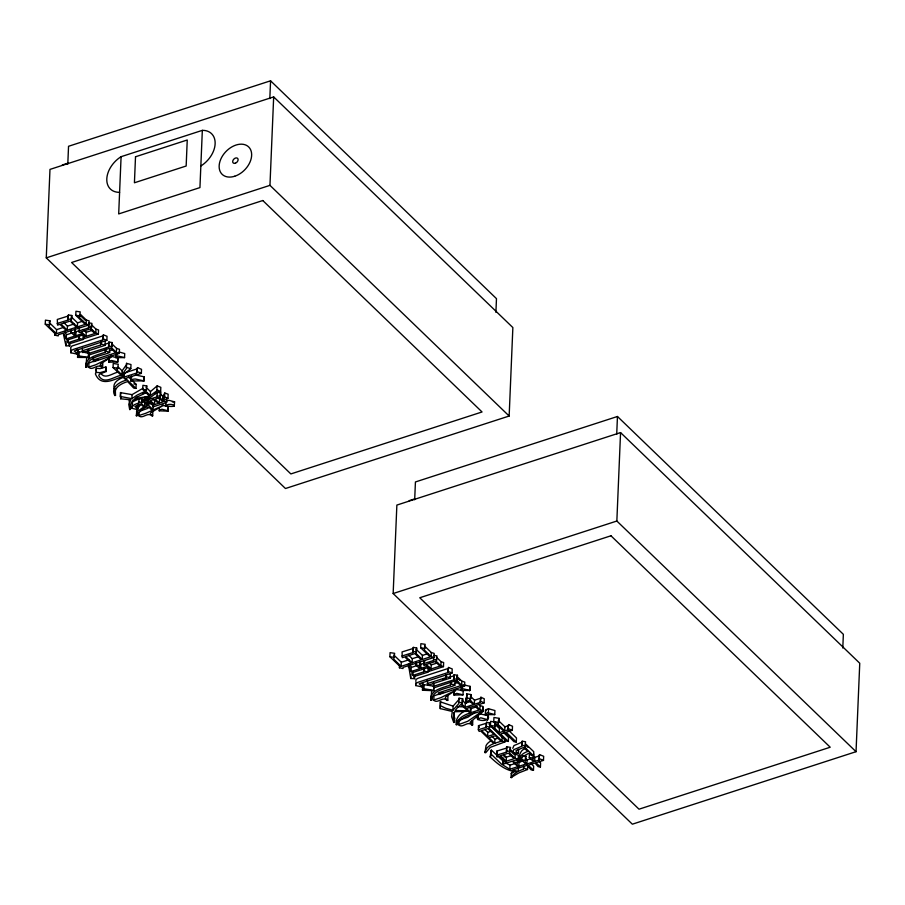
<?xml version="1.0" encoding="UTF-8"?>
<svg xmlns="http://www.w3.org/2000/svg" width="905" height="905" viewBox="0 0 905 905"><rect width="100%" height="100%" fill="white"/><g stroke="black" fill="none" stroke-linecap="round" stroke-linejoin="round"><path stroke-width="1.36" d="M109.788 348.414L109.618 352.475C102.027 355.903 87.683 356.4 86.688 367.238L85.851 367.249C84.618 356.672 98.396 355.077 105.365 352.079L105.908 348.357M454.819 685.266C447.172 688.716 432.692 689.225 431.685 700.153L430.848 700.165C429.603 689.497 443.507 687.891 450.532 684.87L450.973 683.829L454.819 685.266L454.989 681.171M69.843 343.244L69.73 345.936L65.941 345.778L63.463 334.33L64.198 334.216L66.235 338.866L74.866 336.06L71.144 332.474L71.257 329.771M414.705 675.945L414.592 678.671L410.757 678.512L408.381 664.236M98.374 334.013L95.817 333.187L91.201 328.753L91.371 324.691L95.987 329.137L98.543 329.952L98.374 334.013L84.301 338.572L83.826 337.079L85.104 336.66L83.237 334.873L66.936 340.156L68.067 342.69L78.939 339.171L78.961 338.153L82.932 339.511L83.102 335.461L80.455 334.556M144.721 397.363L144.551 401.413L146.712 403.494L148.782 402.51L151.791 403.234L149.438 400.972L148.16 401.379L147.9 399.693L157.108 396.843L157.131 395.824L160.479 396.379L160.649 392.329L158.42 391.956M436.425 657.245L441.074 661.725L443.642 662.55L443.473 666.634L429.287 671.239L428.8 669.734L430.101 669.315L428.212 667.505L411.764 672.834L412.918 675.39L423.879 671.838L423.891 670.82L427.907 672.189L428.076 668.105M124.551 357.611L115.84 357.656L115.874 356.762L117.854 355.993L124.551 357.611L124.72 353.561L119.064 351.977M469.887 690.447L461.098 690.492L461.131 689.587L463.134 688.807L469.887 690.447L470.057 686.352L463.303 684.723M46.268 257.857L49.979 169.405L273.672 96.903L512.864 327.565L509.153 416.029L285.46 488.519L46.268 257.857L269.962 185.355L509.153 416.029M88.95 324.929L58.316 334.737L58.248 335.891L54.696 335.144L55.25 333.832L45.25 324.182L45.42 320.132L49.967 320.811L49.051 326.615L56.404 333.707L66.314 330.495L59.945 324.352L57.547 325.133L57.309 319.442L68.113 316.06L68.452 314.94L71.8 315.494L71.076 320.868L77.355 326.92L85.183 324.386L75.771 315.302L75.941 311.252L80.228 311.886L79.38 317.542L86.145 324.069L88.95 324.929L89.12 320.879L86.314 320.019L80.511 314.42M54.696 335.144L54.809 332.44M56.404 333.707L56.574 329.658L49.221 322.565L49.967 320.811M67.796 164.088L68.542 146.282L270.572 80.805L496.472 298.65L495.906 312.349M65.941 345.778L66.11 341.728M66.235 338.866L66.404 334.805L64.877 331.321M67.275 330.189L60.907 324.035L70.013 321.083L76.393 327.237L67.275 330.189L67.445 326.128L63.803 322.621M57.139 323.492L67.943 320.121L68.113 316.06M67.943 320.121L68.452 314.94M68.067 342.69L68.237 338.64M71.076 320.868L71.8 315.494M70.85 352.78L70.748 347.554L71.914 346.038L102.944 335.857L103.385 334.827L107.039 336.298L106.869 340.348L74.221 350.959L77.943 354.274L70.85 352.78L70.873 350.755L73.203 349.488L102.774 339.907L103.385 334.827M74.549 334.522L75.341 329.001L74.549 334.522L75.828 335.755L82.061 333.73L80.398 332.124L79.12 332.542L79.131 326.897M75.828 335.755L75.997 331.694L74.719 330.472M77.355 326.92L77.525 322.87L71.246 316.818M77.31 354.477L77.479 350.427L78.113 350.212L77.581 357.418L88.995 357.509L89.165 353.459L81.484 351.717L77.977 352.667M77.581 357.418L77.694 354.715M79.38 317.542L79.493 314.838M78.939 339.171L79.074 335.45M77.807 356.717L79.029 355.937L79.199 351.887M105.195 341.309L105.025 345.371L82.796 352.577L82.242 348.187M84.301 338.572L84.414 335.868M86.145 324.069L86.314 320.019M86.066 336.355L81.36 331.818L90.149 328.968L94.855 333.504L86.066 336.355L86.235 332.293L83.407 329.578M85.851 367.249L86.676 357.995M86.688 367.238L86.801 364.534M78.961 330.947L88.498 327.983L88.837 322.859L91.937 323.379L91.201 328.753M88.317 353.561L88.486 349.511L88.633 355.099L110.534 348.006L115.535 352.826L93.317 360.032L93.724 361.661L119.302 353.38L119.471 349.319L116.564 348.368L111.756 343.73L112.254 342.565L108.905 342.011L108.555 347.124L88.317 353.561L88.633 355.099M88.713 357.86L89.165 353.459M102.808 363.312L102.627 367.373L101.993 367.577C97.683 362.882 93.045 370.982 88.905 367.521L88.871 363.063L97.978 359.692M93.317 360.032L93.43 357.328M95.817 333.187L95.987 329.137M115.331 388.709L115.489 395.417L114.754 395.53C110.433 387.329 119.46 381.967 126.191 380.202L122.367 376.514C112.955 380.021 100.591 386.967 95.376 373.856L96.258 372.34L96.428 368.29L100.082 368.618L105.953 366.966L106.27 371.502L99.392 374.229L98.758 375.575C103.883 385.168 113.951 376.593 121.089 375.281L113.057 367.532L113.227 363.471L118.284 364.24L117.243 370.337L121.949 374.874L126.44 368.493L126.53 363.335L130.987 364.545L130.818 368.595L122.537 375.451L124.211 377.057L136.836 372.962L137.56 367.588L141.519 369.342L141.35 373.392L125.58 378.381L135.976 388.403L136.146 384.342L128.589 377.057M82.129 350.891L100.613 345.031L100.783 340.97M100.613 345.031L101.224 341.151M102.774 339.907L102.944 335.857M101.993 367.577L102.107 364.873M105.365 352.079L105.478 349.375M106.27 371.502L105.953 366.966M108.555 347.124L108.905 342.011M108.702 361.48L108.871 357.43L111.813 356.468L117.922 357.916L117.752 361.966L108.815 362.204L109.211 360.993L111.643 360.518L117.752 361.966M108.815 362.204L108.928 359.5M102.627 367.373L100.184 365.315L100.647 363.912L110.761 357.283L110.874 354.579M119.302 353.38L116.394 352.418L111.587 347.792L112.254 342.565M121.089 156.689L118.691 213.931L199.937 187.595L202.335 130.354L121.089 156.689A22.863 15.724 -46 0 0 106.801 178.896A22.863 15.724 -46 0 0 119.596 192.335M115.84 357.656L115.987 354.059M116.394 352.418L116.564 348.368M116.53 356.265L116.643 353.561M117.243 370.337L117.356 367.634M117.469 362.305L117.922 357.916M157.165 385.869L156.723 390.903L150.309 395.632L150.479 391.582L157.165 385.869L160.819 387.34L160.649 391.39L154.563 394.376L147.108 399.953L146.486 399.772L148.974 396.82L133.182 399.92L131.666 402.227A32.376 18.564 2.4 0 0 130.411 409.411L129.675 409.524L129.03 404.365L130.739 399.829L120.693 398.788L120.376 392.623L132.073 394.637L142.945 388.313M120.207 396.673L120.851 392.465M120.693 398.788L120.806 396.085M121.949 374.874L122.118 370.824L126.61 364.444L126.53 363.335M122.537 375.451L122.65 372.747M124.211 377.057L124.381 372.996L137.006 368.901L137.56 367.588M129.675 409.524L129.2 400.304M135.354 374.942L144.155 376.819L143.986 380.881L130.829 380.971L131.259 376.141M130.422 409.411L130.591 405.35L129.845 405.463M120.682 396.514L131.904 398.686L132.073 394.637M132.107 408.359L132.571 401.809L138.997 398.834L138.827 402.895L134.359 404.682L131.972 406.911L132.107 408.359L137.141 409.501L137.775 409.298L137.945 405.236L137.311 405.451L137.141 409.501M136.836 372.962L137.006 368.901M150.366 402.793L153.16 405.497L152.99 409.546L150.671 409.162C147.47 402.906 138.77 411.854 136.983 415.746L136.316 415.712L136.938 409.173L140.637 404.807M136.983 415.746L137.096 413.042M152.21 411.99L152.843 411.786L152.674 415.836L152.04 416.04C147.775 411.447 143.069 419.162 138.951 415.995L138.861 412.884M145.286 397.25L145.173 399.953L141.146 399.365L147.424 405.417L144.585 406.583L141.542 403.653L142.153 399.784M131.904 398.686L137.074 395.123L144.902 391.446L142.741 389.365L142.911 385.315L146.78 385.949L145.999 391.469L150.309 395.632M143.703 381.22L144.155 376.819M144.585 406.583L144.755 402.533L142.719 400.576M146.486 399.772L146.599 397.069M146.712 403.494L146.882 399.444L145.445 398.053M147.764 402.646L147.877 399.942M166.769 398.426L166.599 402.487L153.171 406.831L152.549 402.601M154.517 404.626L150.4 400.655L154.235 399.41L158.352 403.381L154.517 404.626L154.687 400.576L153.036 398.992M157.108 396.843L157.3 391.763M159.314 403.076L155.196 399.105L158.873 397.917L162.991 401.888L159.314 403.076L159.484 399.026L157.832 397.431M162.199 405.202L168.353 406.752L167.9 411.153L159.212 410.813L159.325 408.11M166.599 402.487L163.16 400.813L167.968 398.245L168.138 394.195L164.778 393.008L164.653 397.929L162.674 400.338L159.925 397.691L160.649 392.329M162.674 400.338L162.843 396.288L164.778 393.008M163.16 400.813L163.33 396.763M165.694 405.938C170.208 401.401 182.12 408.325 165.694 405.938L165.864 401.877M167.9 411.153L168.353 406.752M174.28 406.187L174.575 401.831L168.805 400.293L166.056 401.243M269.826 98.6L270.572 80.805M269.962 185.355L273.672 96.903M433.981 657.483L403.087 667.37L403.008 668.535L399.422 667.788L399.987 666.465L389.897 656.725L390.066 652.641L394.648 653.32L393.732 659.179L401.153 666.34L411.153 663.094L404.716 656.894L402.306 657.675L402.058 651.939L412.963 648.534L413.291 647.403L416.673 647.969L415.949 653.387L422.273 659.485L430.18 656.928L420.678 647.776L420.859 643.681L425.18 644.315L424.321 650.039L431.142 656.611L433.981 657.483L434.151 653.387L431.312 652.528L424.49 645.944M393.155 593.533L396.865 505.081L620.558 432.579L859.75 663.241L856.04 751.693L632.346 824.195L393.155 593.533L616.848 521.031L856.04 751.693M399.422 667.788L399.535 665.062M401.153 666.34L401.322 662.245L393.901 655.096M414.682 499.752L415.429 481.958L617.459 416.481L843.358 634.326L842.793 648.025M416.13 662.358L416.017 665.085L419.773 668.716L411.062 671.533L409.003 666.849L409.117 664.123M410.757 678.512L410.938 674.429M411.062 671.533L411.232 667.449L410.203 665.096M412.114 662.777L405.689 656.577L414.875 653.602L421.311 659.802L412.114 662.777L412.284 658.693L408.619 655.152M401.888 656.034L412.782 652.629L412.963 648.534M412.782 652.629L413.291 647.403M412.918 675.39L413.087 671.306M415.949 653.387L416.673 647.969M415.712 685.571L415.746 683.524L418.087 682.257L447.918 672.585L448.529 667.46L452.217 668.942L452.048 673.037L419.117 683.739L422.873 687.076L415.712 685.571L415.825 682.845M419.456 667.155L420.248 661.589L419.456 667.155L420.746 668.399L427.024 666.363L425.35 664.734L424.06 665.152L424.015 660.82M420.746 668.399L420.916 664.304L419.626 663.071M422.273 659.485L422.443 655.401L416.119 649.292M422.228 687.291L422.397 683.196L423.042 682.992L422.511 690.255L433.733 690.696L434.14 687.619M422.511 690.255L422.68 686.16M423.879 671.838L424.004 668.094M424.06 665.152L424.23 661.069L425.52 660.65M422.737 689.542L423.97 688.762L424.14 684.666L434.196 686.262M450.362 674.01L450.192 678.094L427.771 685.357L427.273 679.576M428.8 669.734L428.925 667.008M429.287 671.239L429.4 668.512M431.142 656.611L431.312 652.528M431.063 668.999L426.312 664.428L435.181 661.555L439.932 666.125L431.063 668.999L431.233 664.915L429.332 663.082M430.848 700.165L431.685 690.832M431.685 700.153L431.809 697.427M423.902 663.546L433.518 660.559L433.631 657.833M433.337 686.363L453.756 679.87L454.106 674.711L457.489 675.266L456.98 676.442L461.833 681.126L464.763 682.087L464.593 686.171L438.789 694.531L438.382 692.891L460.792 685.617L455.747 680.752L433.653 687.913L433.506 682.268M433.653 687.913L433.823 683.829M447.308 696.409L447.952 696.194L447.771 700.289L447.127 700.493C442.794 695.753 438.111 703.932 433.936 700.447L433.891 695.945L443.088 692.551M443.473 666.634L440.905 665.82L436.255 661.329L436.979 655.91L433.857 655.401M440.905 665.82L441.074 661.725M453.473 712.789L454.649 718.242L454.48 722.326L453.733 722.45L451.606 716.76L452.251 711.454L440.237 708.592L440.158 701.782L453.077 706.138L458.937 699.52L459.073 698.196L462.715 698.807L461.98 704.226L465.147 707.28L473.372 704.61L469.016 700.413L465.656 702.778L465.826 698.683L467.025 695.685L466.618 693.841L471.041 694.576L470.181 700.289L474.344 704.294L480.148 702.416L480.917 697.235L484.277 698.818L484.107 702.914L475.623 705.538L479.876 709.633L482.818 710.595L482.987 706.511L480.046 705.549L478.349 703.909M440.237 708.592L440.35 705.866M459.073 698.196L458.767 703.615L452.907 710.221L445.882 708.332L440.475 705.719L440.644 701.624M427.092 683.671L445.735 677.755L445.86 675.028M447.918 672.585L448.529 667.46M450.532 684.87L450.645 682.144M453.756 679.87L454.106 674.711M452.907 710.221L453.077 706.138M455.928 689.35L463.19 690.753L463.021 694.836L454.016 695.085L454.016 691.624M454.016 695.085L454.186 690.99L455 691.205M453.733 722.45L453.903 718.355L454.649 718.242M464.593 686.171L461.663 685.209L456.81 680.537L456.98 676.442M456.81 680.537L457.489 675.266M482.818 710.595C473.881 713.841 461.742 715.233 457.048 724.815L456.267 724.679C455.373 718.502 459.842 713.242 465.215 710.9M471.969 725.075L472.139 720.98L472.783 720.776L472.614 724.86L471.969 725.075C467.625 720.335 462.941 728.514 458.767 725.018L458.733 720.516M461.098 690.492L461.267 686.397L461.935 686.567M461.663 685.209L461.833 681.126M461.799 689.09L461.912 686.363M461.98 704.226L462.715 698.807M465.147 707.28L465.317 703.185L462.15 700.131M466.279 702.959L466.448 698.875L465.826 698.683M465.656 702.778L466.856 699.78L466.618 693.841M469.605 690.798L470.057 686.352M470.181 700.289L471.041 694.576M456.267 724.679C457.726 718.084 464.457 714.803 470.306 712.869L470.476 708.773M470.781 712.71L466.437 708.513L474.661 705.855L479.005 710.052L470.781 712.71L470.962 708.626L469.22 706.941M474.344 704.294L474.514 700.21L470.362 696.205M479.684 713.819L487.908 715.617C492.252 722.201 472.863 722.156 477.727 715.154L478.27 714.452M477.682 719.543L477.851 715.459L478.145 719.713M504.945 741.908L490.25 747.372L485.77 752.711L484.99 752.587L485.861 749.77A19.808 11.358 2.4 0 1 493.779 743.616L480.634 730.935L479.175 731.398L478.338 729.758L478.507 725.674L486.347 723.253L486.63 722.281L490.046 723.084L489.877 727.168L488.949 728.367L502.004 740.946L504.945 741.908L505.058 739.181M479.876 709.633L480.046 705.549M480.148 702.416L480.917 697.235M472.614 724.86L470.08 722.213L483.18 711.375L482.795 706.952M485.284 714.645L485.555 709.814L488.519 708.728L494.922 710.538L494.752 714.633L485.284 714.645L485.804 713.434L488.349 712.823L494.752 714.633M484.99 752.587L486.03 745.675A19.808 11.358 2.4 0 1 490.431 741.195M478.338 729.758L486.177 727.349L486.347 723.253M486.177 727.349L486.63 722.281M487.444 720.052L487.908 715.617M488.349 712.823L488.519 708.728M487.625 736.432L481.596 730.618L487.885 728.582L493.915 734.396L487.625 736.432L487.806 732.349L484.786 729.441M503.689 732.711L508.508 737.36L508.339 741.444L505.997 741.059L490.465 725.448L490.634 721.364L495.578 722.179L494.594 728.186L499.243 732.677L503.757 731.206L493.768 721.579L493.938 717.484L499.141 718.344L498.101 724.509L504.719 730.901L507.954 729.849L508.621 724.577L512.502 726.251L512.332 730.335L506.11 732.236L516.291 742.055L516.472 737.971L509.063 730.821M527.706 765.415L527.524 769.51L518.859 772.893L511.065 777.519L513.769 774.318L517.547 771.727C506.495 771.648 497.716 764.069 490.114 756.908L490.872 752.349M490.114 756.908L490.974 755.867L490.77 750.369L491.415 750.166L503.565 761.467M517.524 758.526L517.355 762.61L513.033 761.976L517.886 766.648L509.82 769.261L501.483 764.125L491.245 754.25L491.415 750.166M494.594 728.186L494.764 724.102L499.413 728.582L499.243 732.677M494.752 743.299L489.017 737.767L495.307 735.731L501.042 741.263L494.752 743.299L494.922 739.215L492.06 736.444M518.214 759.272L503.214 764.137L503.022 762.293L505.273 761.558L499.537 756.026L497.117 756.806L496.879 751.071L506.653 748.028L506.63 746.761L510.533 747.406L509.572 753.028L515.013 758.277L518.214 759.272L518.384 755.189L515.183 754.182L509.741 748.933M498.101 724.509L499.141 718.344M497.117 756.806L496.879 751.071M502.004 740.946L502.185 736.862L489.119 724.272L490.046 723.084M503.022 762.293L503.191 758.198M503.214 764.137L503.384 760.053M504.719 730.901L504.9 726.806L498.27 720.414M496.709 755.155L506.483 752.123L506.63 746.761M506.483 752.123L506.653 748.028M506.246 761.241L500.51 755.709L508.406 753.152L514.142 758.684L506.246 761.241L506.415 757.157L503.542 754.385M507.954 729.849L508.621 724.577M509.82 769.261L509.99 765.166L505.476 762.892M511.065 777.519L511.235 773.436L513.938 770.234M511.676 777.7L511.8 774.974M515.013 758.277L515.183 754.182M525.85 744.102L533.758 751.727L533.588 755.822L524.685 747.236L525.579 741.772L522.196 741.206L521.755 746.274L513.769 749.691L512.615 752.428L518.441 753.469L518.61 749.374L517.965 749.589M531.031 763.639L533.645 766.173L533.475 770.257L531.133 769.872L527.072 765.325L512.23 770.132L518.248 771.365L518.429 767.282M521.348 756.976L521.235 759.702L525.782 764.092L518.848 766.331L519.018 762.248L516.947 760.245M533.588 755.822L531.246 755.437L529.357 752.983L522.751 756.591L520.16 761.58L519.323 761.591C518.622 756.263 519.934 750.087 525.737 748.254M520.16 761.58L520.273 758.854M521.755 746.274L522.196 741.206M518.248 771.365L523.565 769.012L523.678 766.286M529.436 753.39L529.267 757.474L533.724 761.772L526.948 763.967L525.07 762.146L525.986 756.286L522.547 755.777M526.948 763.967L527.117 759.872L525.239 758.062L525.986 756.286M538.814 761.184L540.602 762.892L540.421 766.988L535.975 762.7L543.486 760.381L543.667 756.297L539.516 754.578L539.041 760.042L534.685 761.456L532.909 759.736L533.769 754.023M534.685 761.456L534.855 757.361L533.079 755.652M539.041 760.042L539.516 754.578M616.712 434.276L617.459 416.481M616.848 521.031L620.558 432.579M138.827 402.895L138.94 401.967L142.04 402.487M88.667 323.933L88.837 322.859M88.498 327.983L88.667 326.92L91.767 327.429M159.212 410.813L159.823 409.829L162.029 409.252L168.183 410.813M433.518 660.559L433.687 659.485L436.81 660.005M523.565 769.012L523.735 767.938L527.524 769.51M136.316 415.712L138.148 410.949L143.714 406.99L140.58 403.969L134.902 406.39L137.775 409.298M130.829 380.971L132.515 379.297L135.184 378.991L143.986 380.881M517.355 762.61L516.766 764.329L518.848 766.331M146.78 385.949L146.169 387.419L150.479 391.582M144.551 401.413L145.173 399.953M159.925 397.691L160.479 396.379M174.575 401.831L172.346 401.944M445.735 677.755L446.244 676.578L450.192 678.094M477.557 719.249L480.725 717.801L487.738 719.713M96.428 368.29L95.545 369.806L96.315 371.48M453.903 694.35L456.867 693.377L463.021 694.836M88 355.97L89.968 354.33M514.063 771.852L511.235 773.436M88.701 367.113L95.817 364.76L110.761 357.283M138.748 415.587L145.886 413.257L163.816 405.157L150.886 412.567L150.275 413.834L152.674 415.836M433.721 700.029L440.905 697.653L455.973 690.119L445.769 696.793L445.305 698.219L447.771 700.289M458.564 724.611L467.715 721.285L482.625 711.036L483.18 711.375M474.774 712.473L467.896 717.201L459.095 720.244M422.906 685.458L424.14 684.666M148.126 408.257L140.309 410.972M124.392 376.944C119.403 378.743 112.378 382.159 114.132 388.664M521.925 742.191L513.938 745.607L512.784 748.333M62.264 165.004L68.282 163.058M56.574 329.658L64.006 327.248M67.445 326.128L73.961 324.024M77.525 322.87L82.74 321.173M66.404 334.805L72.57 332.814M75.997 331.694L79.742 330.483M86.235 332.293L92.514 330.268M104.98 344.285L108.724 343.074M109.166 350.891L113.091 349.624M118.679 372.068C113.216 372.543 105.308 379.953 100.885 373.414M152.436 405.304L153.556 404.942L152.278 403.709L147.402 404.162L152.99 409.546M409.151 500.68L415.169 498.723M401.322 662.245L408.822 659.813M412.284 658.693L418.857 656.566M422.443 655.401L427.714 653.693M411.232 667.449L417.454 665.424M420.916 664.304L423.427 663.489M431.233 664.915L437.568 662.856M448.099 668.501L418.257 678.162L415.915 679.44L415.881 681.488M442.579 679.463L446.357 678.23M448.88 677.415L453.925 675.786M454.367 683.671L458.326 682.381M465.317 703.185L471.188 701.284M474.514 700.21L480.317 698.321M470.962 708.626L476.833 706.715M487.806 732.349L491.573 731.127M504.9 726.806L508.124 725.765M494.922 739.215L498.7 737.994M490.601 754.465L491.245 754.25M506.415 757.157L511.687 755.449M509.99 765.166L515.364 763.424M519.018 762.248L523.644 760.743M527.117 759.872L530.511 758.775M534.855 757.361L539.21 755.958M82.932 339.511L68.769 343.979L69.73 345.936M427.907 672.189L413.619 676.691L414.592 678.671M154.653 393.596L157.278 392.781M105.783 371.027L99.912 372.679L96.258 372.34M142.911 393.539L146.995 392.668M408.268 666.962L409.003 666.849M79.029 355.937L88.995 357.509M423.97 688.762L434.015 690.345M464.989 706.816L457.953 706.748M519.493 757.508L520.33 757.485M136.485 411.651L137.153 411.685M71.144 332.474L75.172 333.063M416.017 665.085L420.078 665.684M75.771 315.302L80.059 315.935M420.678 647.776L425.011 648.41M529.267 757.474L533.599 758.119M45.25 324.182L49.798 324.861M389.897 656.725L394.478 657.415M521.235 759.702L525.816 760.381M113.057 367.532L118.114 368.29M68.282 319.001L71.631 319.556M108.736 346.061L112.084 346.615M133.827 383.958L136.146 384.342M142.741 389.365L146.61 390.01M135.976 388.403L133.657 388.019L127.662 381.616C121.53 383.403 112.978 387.544 115.489 395.417M413.121 651.498L416.504 652.053M453.925 678.795L457.308 679.361M466.448 697.936L470.872 698.66M458.903 702.291L462.546 702.891M493.768 721.579L498.972 722.439M490.465 725.448L495.408 726.274M456.437 720.595L457.217 720.719M516.291 742.055L513.95 741.67L505.137 732.541L500.623 734.012L508.339 741.444M522.027 745.301L525.409 745.856M506.461 750.856L510.363 751.501M540.421 766.988L538.079 766.603L535.002 763.006L528.237 765.2L533.475 770.257M130.999 376.921L131.892 377.102M485.453 710.549L486.155 710.708M470.306 712.869L468.043 711.307L454.491 711.749L453.292 716.884L454.48 722.326M486.449 726.364L489.877 727.168M126.361 367.385L130.818 368.595M164.608 397.057L167.968 398.245M105.794 351.061L109.618 352.475M101.111 343.855L105.025 345.371M103.204 338.877L106.869 340.348M156.995 389.931L160.649 391.39M448.36 671.555L452.048 673.037M539.346 758.673L543.486 760.381M508.452 728.672L512.332 730.335M137.39 371.638L141.35 373.392M480.747 701.33L484.107 702.914M76.269 348.798L78.113 350.212M518.441 753.469L516.235 751.761L516.065 750.607L523.622 747.451L527.773 751.467C523.373 752.79 518.361 756.376 519.323 761.591M457.941 678.614L459.955 680.56M79.708 314.883L85.353 320.325M526.28 745.765L527.943 747.372M160.095 393.641L162.843 396.288M118.363 367.192L122.118 370.824M509.538 749.985L514.323 754.589M503.531 755.618L505.454 757.462M478.507 725.674L479.345 727.315M202.335 130.354A22.863 15.724 -46 0 1 215.13 143.793A22.863 15.724 -46 0 1 200.842 166M135.512 156.769L134.426 182.776L186.159 166.011L187.245 139.992L135.512 156.769M457.511 707.495L455.147 710.516L467.546 710.832L460.917 704.441L457.511 707.495M136.915 397.193L134.834 398.63L149.551 396.13L146.01 392.725L136.915 397.193M262.789 200.525L71.597 262.495L290.856 473.937L482.048 411.967L262.789 200.525M610.954 535.783L419.762 597.753L639.009 809.194L830.213 747.225L610.954 535.783M234.734 176.237A19.073 13.123 -46 0 0 249.791 148.262A19.073 13.123 -46 0 0 221.646 157.391A19.073 13.123 -46 0 0 234.734 176.237M235.289 163.239A3.179 2.183 -46 0 0 237.789 158.567A3.179 2.183 -46 0 0 233.105 160.095A3.179 2.183 -46 0 0 235.289 163.239"/></g></svg>
